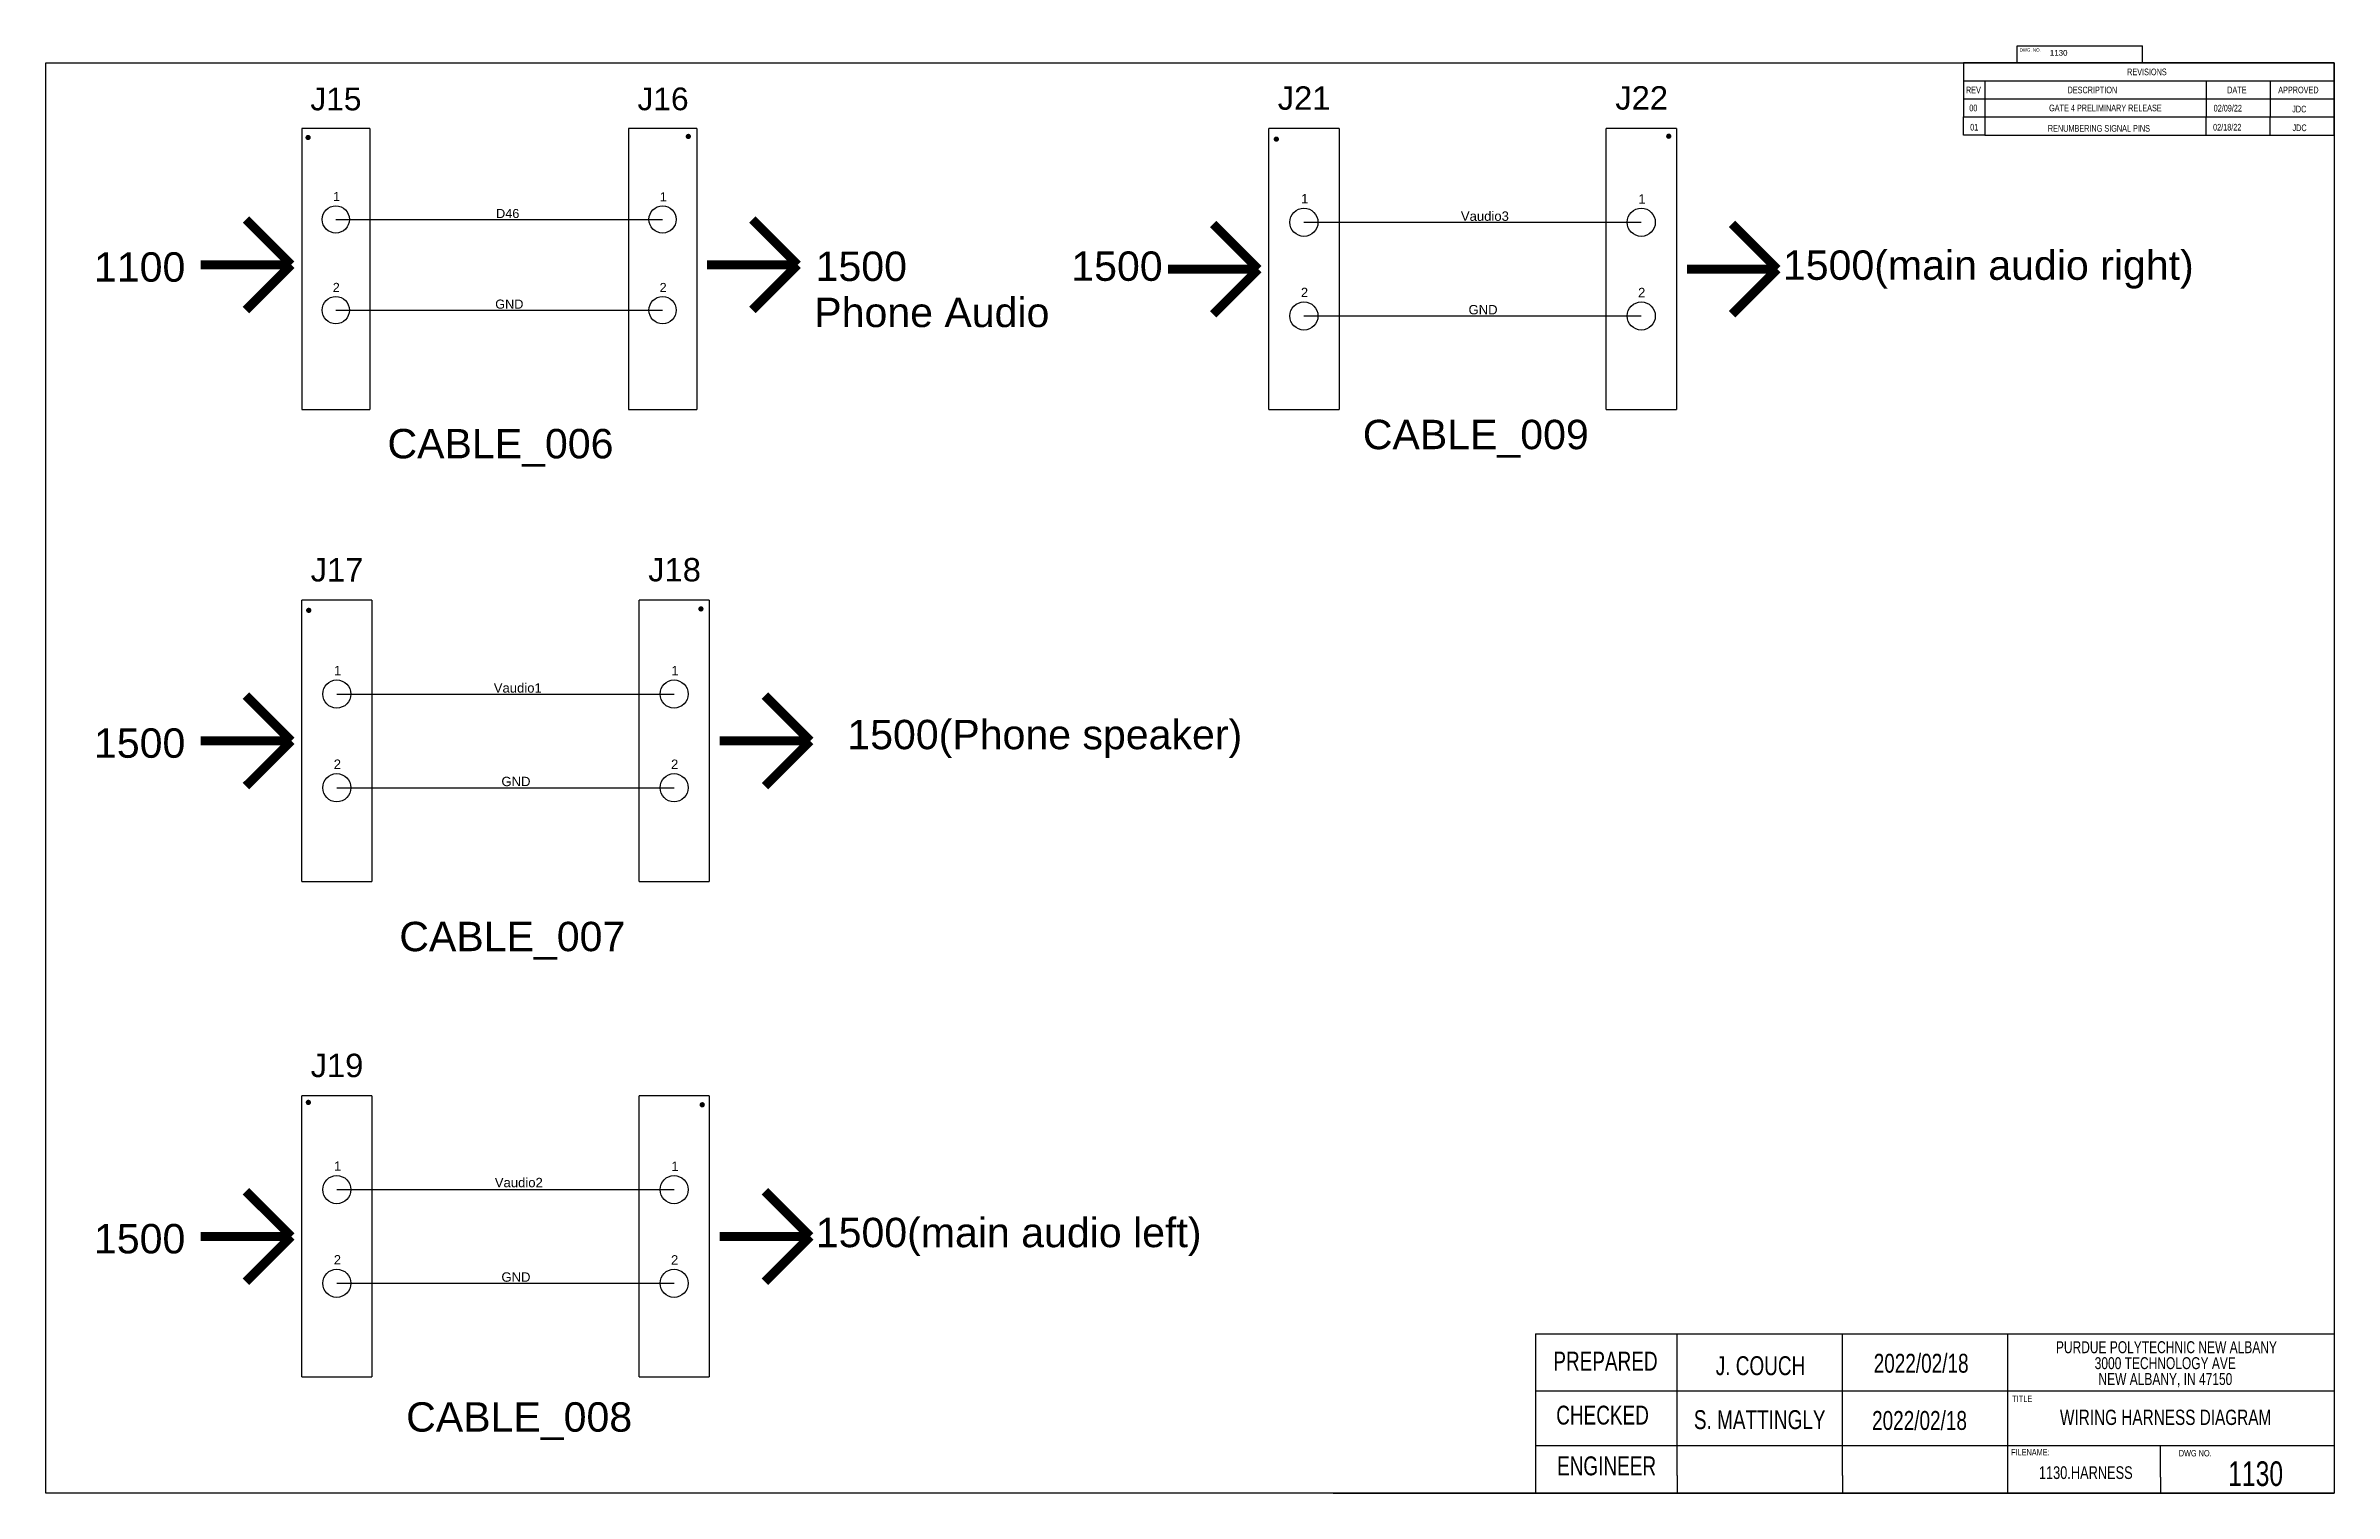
# Model space of a CAD drawing. Header units: inches. Extents: x 2.5 to 50.5, y 2.4 to 32.8.
import ezdxf

# ---------------------------------------------------------------- set-up
doc = ezdxf.new("R2010")
doc.units = ezdxf.units.IN
doc.header["$MEASUREMENT"] = 0
doc.layers.add('SLD-0', color=7, linetype='Continuous')
doc.styles.add('SLDTEXTSTYLE0', font='TXT', dxfattribs={"width": 0.75})
doc.styles.get("Standard").update_dxf_attribs({"font": 'arial.ttf'})

# ---------------------------------------------------------------- blocks, each defined once
blk = doc.blocks.new('SW_TABLEANNOTATION_0')
at = {"color": 0, "linetype": 'Continuous', "lineweight": 25}
for p, q in [((0, 0), (0, -0.338)), ((0, 0), (0.4, 0)), ((0, 0), (0, -1.015)), ((6.955, 0), (0, 0)), ((0.4, 0), (4.55, 0)), ((4.55, 0), (5.75, 0)), ((5.75, 0), (6.955, 0)), ((6.955, 0), (6.955, -0.338)), ((6.955, -1.015), (6.955, 0)), ((0, -0.338), (0, -0.677)), ((0, -0.338), (0.4, -0.338)), ((0.4, -0.338), (0.4, -0.677)), ((0.4, -0.338), (4.55, -0.338)), ((4.55, -0.338), (4.55, -0.677)), ((4.55, -0.338), (5.75, -0.338)), ((5.75, -0.338), (5.75, -0.677)), ((5.75, -0.338), (6.955, -0.338)), ((6.955, -0.338), (6.955, -0.677)), ((0, -0.677), (0.4, -0.677)), ((0, -0.677), (0, -1.015)), ((0, -0.677), (6.955, -0.677)), ((0.4, -0.677), (4.55, -0.677)), ((0.4, -0.677), (0.4, -1.015)), ((4.55, -0.677), (5.75, -0.677)), ((4.55, -0.677), (4.55, -1.015)), ((5.75, -0.677), (6.955, -0.677)), ((5.75, -0.677), (5.75, -1.015)), ((6.955, -0.677), (6.955, -1.015)), ((0, -1.015), (0.4, -1.015)), ((0, -1.015), (6.955, -1.015)), ((0.4, -1.015), (4.55, -1.015)), ((0.4, -1.015), (0.4, -1.354)), ((4.55, -1.015), (5.75, -1.015)), ((5.75, -1.015), (6.955, -1.015))]:
    blk.add_line(p, q, dxfattribs=at)
for p, q in [((0, -1.354), (0, -1.015)), ((4.55, -1.354), (4.55, -1.015)), ((5.75, -1.354), (5.75, -1.015)), ((6.955, -1.354), (6.955, -1.015)), ((0.4, -1.354), (0, -1.354)), ((0.4, -1.354), (4.55, -1.354)), ((4.55, -1.354), (5.75, -1.354)), ((5.75, -1.354), (6.955, -1.354))]:
    blk.add_line(p, q)
at = {"color": 0, "linetype": 'Continuous', "lineweight": 18, "char_height": 0.125, "attachment_point": 1, "style": 'SLDTEXTSTYLE0'}
for s, insert in [('REVISIONS', (3.069, -0.107)), ('REV', (0.046, -0.446)), ('00', (0.108, -0.784)), ('DESCRIPTION', (1.952, -0.446)), ('DATE', (4.946, -0.446)), ('APPROVED', (5.904, -0.446)), ('01', (0.125, -1.145))]:
    blk.add_mtext(s, dxfattribs=dict(at, insert=insert))
at = {"color": 0, "linetype": 'Continuous', "lineweight": 18, "char_height": 0.125, "width": 2.42309, "attachment_point": 1, "style": 'SLDTEXTSTYLE0'}
for s, insert in [('GATE 4 PRELIMINARY RELEASE', (1.605, -0.784)), ('02/09/22', (4.693, -0.788)), ('JDC', (6.167, -0.805)), ('RENUMBERING SIGNAL PINS', (1.582, -1.167)), ('02/18/22', (4.682, -1.145)), ('JDC', (6.172, -1.156))]:
    blk.add_mtext(s, dxfattribs=dict(at, insert=insert))
blk = doc.blocks.new('SW_NOTE_0_8')
at = {"layer": 'SLD-0', "color": 0, "char_height": 0.125, "attachment_point": 2, "style": 'SLDTEXTSTYLE0'}
for s, insert in [('PURDUE POLYTECHNIC NEW ALBANY', (1.434, 0.161)), ('3000 TECHNOLOGY AVE', (1.422, -0.006)), ('NEW ALBANY, IN 47150', (1.423, -0.172))]:
    blk.add_mtext(s, dxfattribs=dict(at, insert=insert))

msp = doc.modelspace()

# ---------------------------------------------------------------- linework, layer by layer
for p, q in [((2.509, 24.436), (2.509, 32.436)), ((2.509, 32.436), (50.509, 32.436)), ((50.509, 32.436), (50.509, 2.436)), ((9.305, 31.057), (7.877, 31.057)), ((7.877, 31.057), (7.877, 25.163)), ((9.305, 31.057), (9.305, 25.163)), ((16.161, 31.057), (14.733, 31.057)), ((14.733, 31.057), (14.733, 25.163)), ((16.161, 31.057), (16.161, 25.163)), ((28.161, 25.163), (28.161, 31.057)), ((29.635, 31.057), (28.161, 31.057)), ((36.71, 31.057), (35.236, 31.057)), ((35.236, 25.163), (35.236, 31.057)), ((7.877, 25.163), (9.305, 25.163)), ((14.733, 25.163), (16.161, 25.163)), ((28.161, 25.163), (29.635, 25.163)), ((35.236, 25.163), (36.71, 25.163)), ((2.509, 2.436), (2.509, 24.436)), ((7.877, 15.268), (7.877, 21.163)), ((9.35, 21.163), (7.877, 21.163)), ((16.425, 21.163), (14.952, 21.163)), ((14.952, 15.268), (14.952, 21.163)), ((7.877, 15.268), (9.35, 15.268)), ((14.952, 15.268), (16.425, 15.268)), ((7.877, 4.874), (7.877, 10.768)), ((9.35, 10.768), (7.877, 10.768)), ((16.425, 10.768), (14.952, 10.768)), ((14.952, 4.874), (14.952, 10.768)), ((33.755, 5.777), (33.755, 2.436)), ((40.324, 5.777), (50.508, 5.777)), ((7.877, 4.874), (9.35, 4.874)), ((14.952, 4.874), (16.425, 4.874)), ((36.509, 2.436), (2.509, 2.436)), ((29.509, 2.436), (50.509, 2.436)), ((50.509, 2.436), (36.05, 2.436)), ((36.728, 2.804), (36.728, 2.436)), ((40.197, 2.804), (40.197, 2.436)), ((46.865, 2.77), (46.865, 2.436)), ((50.509, 2.436), (50.509, 2.436))]:
    msp.add_line(p, q)
at = {"color": 152, "true_color": 0x2776bb}
for p, q in [((8.591, 29.153), (15.447, 29.153)), ((28.898, 29.092), (35.973, 29.092)), ((8.613, 19.198), (15.688, 19.198)), ((8.613, 8.803), (15.688, 8.803))]:
    msp.add_line(p, q, dxfattribs=at)
at = {"color": 18, "true_color": 0x000000}
for p, q in [((8.591, 27.249), (15.447, 27.249)), ((28.898, 27.127), (35.973, 27.127)), ((8.613, 17.233), (15.688, 17.233)), ((8.613, 6.838), (15.688, 6.838))]:
    msp.add_line(p, q, dxfattribs=at)
at = {"const_width": 0.055}
for points in [[(7.983, 30.87, 1), (8.038, 30.87, 1)], [(15.958, 30.893, 1), (16.013, 30.893, 1)], [(28.292, 30.836, 1), (28.347, 30.836, 1)], [(36.523, 30.897, 1), (36.578, 30.897, 1)], [(7.996, 20.953, 1), (8.051, 20.953, 1)], [(16.223, 20.983, 1), (16.278, 20.983, 1)], [(7.989, 10.633, 1), (8.044, 10.633, 1)], [(16.25, 10.583, 1), (16.305, 10.583, 1)]]:
    msp.add_lwpolyline(points, format="xyb", close=True, dxfattribs=at)
for points in [[(29.635, 31.057), (29.635, 25.163)], [(36.71, 31.057), (36.71, 25.163)], [(9.35, 21.163), (9.35, 15.268)], [(16.425, 21.163), (16.425, 15.268)], [(9.35, 10.768), (9.35, 4.874)], [(16.425, 10.768), (16.425, 4.874)]]:
    msp.add_lwpolyline(points)
at = {"const_width": 0.19}
for points in [[(7.657, 28.201), (6.708, 29.149)], [(18.278, 28.201), (17.329, 29.149)], [(27.941, 28.11), (26.993, 29.058)], [(38.827, 28.11), (37.878, 29.058)], [(7.657, 28.201), (5.76, 28.201)], [(7.657, 28.201), (6.708, 27.252)], [(18.278, 28.201), (16.381, 28.201)], [(18.278, 28.201), (17.329, 27.252)], [(27.941, 28.11), (26.044, 28.11)], [(27.941, 28.11), (26.993, 27.161)], [(38.827, 28.11), (36.93, 28.11)], [(38.827, 28.11), (37.878, 27.161)], [(7.657, 18.215), (6.708, 19.164)], [(18.542, 18.215), (17.594, 19.164)], [(7.657, 18.215), (5.76, 18.215)], [(7.657, 18.215), (6.708, 17.267)], [(18.542, 18.215), (16.645, 18.215)], [(18.542, 18.215), (17.594, 17.267)], [(7.657, 7.821), (6.708, 8.769)], [(18.542, 7.821), (17.594, 8.769)], [(7.657, 7.821), (5.76, 7.821)], [(7.657, 7.821), (6.708, 6.872)], [(18.542, 7.821), (16.645, 7.821)], [(18.542, 7.821), (17.594, 6.872)]]:
    msp.add_lwpolyline(points, dxfattribs=at)
for centre, radius in [((8.591, 29.153), 0.286), ((15.447, 29.153), 0.286), ((28.898, 29.092), 0.295), ((35.973, 29.092), 0.295), ((8.591, 27.249), 0.286), ((15.447, 27.249), 0.286), ((28.898, 27.127), 0.295), ((35.973, 27.127), 0.295), ((8.613, 19.198), 0.295), ((15.688, 19.198), 0.295), ((8.613, 17.233), 0.295), ((15.688, 17.233), 0.295), ((8.613, 8.803), 0.295), ((15.688, 8.803), 0.295), ((8.613, 6.838), 0.295), ((15.688, 6.838), 0.295)]:
    msp.add_circle(centre, radius)
at = {"layer": 'SLD-0', "color": 7, "linetype": 'Continuous', "lineweight": 25}
for p, q in [((43.861, 32.436), (43.861, 32.794)), ((43.861, 32.794), (46.49, 32.794)), ((46.49, 32.436), (46.49, 32.794)), ((33.755, 5.777), (43.665, 5.777)), ((33.755, 5.777), (43.665, 5.777)), ((36.728, 2.804), (36.728, 5.777)), ((40.197, 2.804), (40.197, 5.777)), ((43.665, 2.436), (43.665, 5.777)), ((33.755, 4.585), (43.665, 4.585)), ((43.665, 4.585), (50.509, 4.585)), ((33.755, 3.438), (43.665, 3.438)), ((43.665, 3.438), (50.509, 3.438)), ((46.865, 2.77), (46.865, 3.438))]:
    msp.add_line(p, q, dxfattribs=at)

# ---------------------------------------------------------------- block references
at = {"color": 7, "linetype": 'Continuous', "lineweight": 18, "xscale": 1.118033988749895, "yscale": 1.118033988749895, "zscale": 1.118033988749895}
msp.add_blockref('SW_TABLEANNOTATION_0', (42.733, 32.436), dxfattribs=at)
at = {"layer": 'SLD-0', "xscale": 2.004782487836321, "yscale": 2.004782487836321, "zscale": 1.603825990269057}
msp.add_blockref('SW_NOTE_0_8', (44.114, 5.301), dxfattribs=at)

# ---------------------------------------------------------------- texts
for s, p in [('1100', (3.52, 27.846)), ('1500', (18.656, 27.861)), ('1500', (24.019, 27.864)), ('1500(main audio right)', (38.945, 27.885)), ('Phone Audio', (18.628, 26.894)), ('CABLE_006', (9.676, 24.141)), ('CABLE_009', (30.133, 24.333)), ('1500', (3.52, 17.861)), ('1500(Phone speaker)', (19.321, 18.04)), ('CABLE_007', (9.924, 13.804)), ('1500(main audio left)', (18.66, 7.596)), ('1500', (3.52, 7.466)), ('CABLE_008', (10.068, 3.727))]:
    msp.add_text(s, height=0.6165).set_placement(p)
at = {"attachment_point": 1}
for s, width, gutter_width, heights, insert, char_height in [('1130', 1.61993, 0.534, [0], (44.543, 32.705), 0.1195), ('J15', 0.39889, 1.65, [0.337], (8.058, 31.916), 0.476), ('J16', 0.39889, 1.65, [0.337], (14.92, 31.918), 0.476), ('J21', 0.39889, 1.65, [0.337], (28.348, 31.943), 0.4912), ('J22', 0.39889, 1.65, [0.337], (35.429, 31.946), 0.4912), ('1', 0.17358, 1.65, [0], (8.533, 29.726), 0.19), ('\\pxt1;D46', 1.61844, 1.65, [0.295], (11.954, 29.371), 0.1904), ('1', 0.17358, 1.65, [0], (15.389, 29.722), 0.19), ('1', 0.17358, 1.65, [0], (28.839, 29.683), 0.196), ('Vaudio3', 1.61844, 1.65, [0.295], (32.19, 29.319), 0.1965), ('1', 0.17358, 1.65, [0], (35.913, 29.679), 0.196), ('2', 0.17358, 1.65, [0], (8.528, 27.821), 0.19), ('\\pxt1;GND', 2.03886, 1.65, [0], (11.936, 27.471), 0.1904), ('2', 0.17358, 1.65, [0], (15.384, 27.82), 0.19), ('2', 0.17358, 1.65, [0], (28.834, 27.718), 0.196), ('2', 0.17358, 1.65, [0], (35.907, 27.717), 0.196), ('\\pxt1;GND', 2.03886, 1.65, [0], (32.35, 27.357), 0.1965), ('J17', 0.39889, 1.65, [0.337], (8.064, 22.049), 0.4912), ('J18', 0.39889, 1.65, [0.337], (15.144, 22.051), 0.4912), ('1', 0.17358, 1.65, [0], (8.554, 19.789), 0.196), ('1', 0.17358, 1.65, [0], (15.628, 19.785), 0.196), ('Vaudio1', 1.61844, 1.65, [0.295], (11.905, 19.424), 0.1965), ('2', 0.17358, 1.65, [0], (8.549, 17.824), 0.196), ('2', 0.17358, 1.65, [0], (15.623, 17.823), 0.196), ('\\pxt1;GND', 2.03886, 1.65, [0], (12.066, 17.462), 0.1965), ('J19', 0.39889, 1.65, [0.337], (8.064, 11.654), 0.4912), ('1', 0.17358, 1.65, [0], (8.554, 9.394), 0.196), ('1', 0.17358, 1.65, [0], (15.628, 9.39), 0.196), ('Vaudio2', 1.61844, 1.65, [0.295], (11.927, 9.05), 0.1965), ('2', 0.17358, 1.65, [0], (8.549, 7.429), 0.196), ('2', 0.17358, 1.65, [0], (15.623, 7.428), 0.196), ('\\pxt1;GND', 2.03886, 1.65, [0], (12.066, 7.068), 0.1965)]:
    msp.add_mtext_dynamic_manual_height_columns(s, width=width, gutter_width=gutter_width, heights=heights, dxfattribs=dict(at, insert=insert, char_height=char_height))
at = {"layer": 'SLD-0', "style": 'SLDTEXTSTYLE0'}
for s, insert, char_height, attachment_point in [('DWG. NO.', (44.132, 32.743), 0.0746, 2), ('PREPARED', (35.223, 5.404), 0.3964, 2), ('TITLE', (43.965, 4.483), 0.1337, 2), ('CHECKED', (35.162, 4.272), 0.3964, 2), ('S. MATTINGLY', (38.458, 4.177), 0.39641, 2), ('WIRING HARNESS DIAGRAM', (46.972, 4.188), 0.32077, 2), ('FILENAME:', (44.135, 3.362), 0.1337, 2), ('ENGINEER', (35.246, 3.208), 0.3964, 2), ('1130.HARNESS', (45.297, 3.001), 0.2673, 2), ('DWG NO.', (47.249, 3.341), 0.1337, 1)]:
    msp.add_mtext(s, dxfattribs=dict(at, insert=insert, char_height=char_height, attachment_point=attachment_point))
at = {"layer": 'SLD-0', "attachment_point": 2, "style": 'SLDTEXTSTYLE0'}
for s, insert, char_height, width in [('J. COUCH', (38.475, 5.309), 0.3964, 3.54431), ('2022/02/18', (41.844, 5.36), 0.3964, 2.52712), ('2022/02/18', (41.81, 4.16), 0.3964, 2.67577), ('1130', (48.86, 3.104), 0.5164, 1.77053)]:
    msp.add_mtext(s, dxfattribs=dict(at, insert=insert, char_height=char_height, width=width))

doc.saveas('drawing.dxf')
